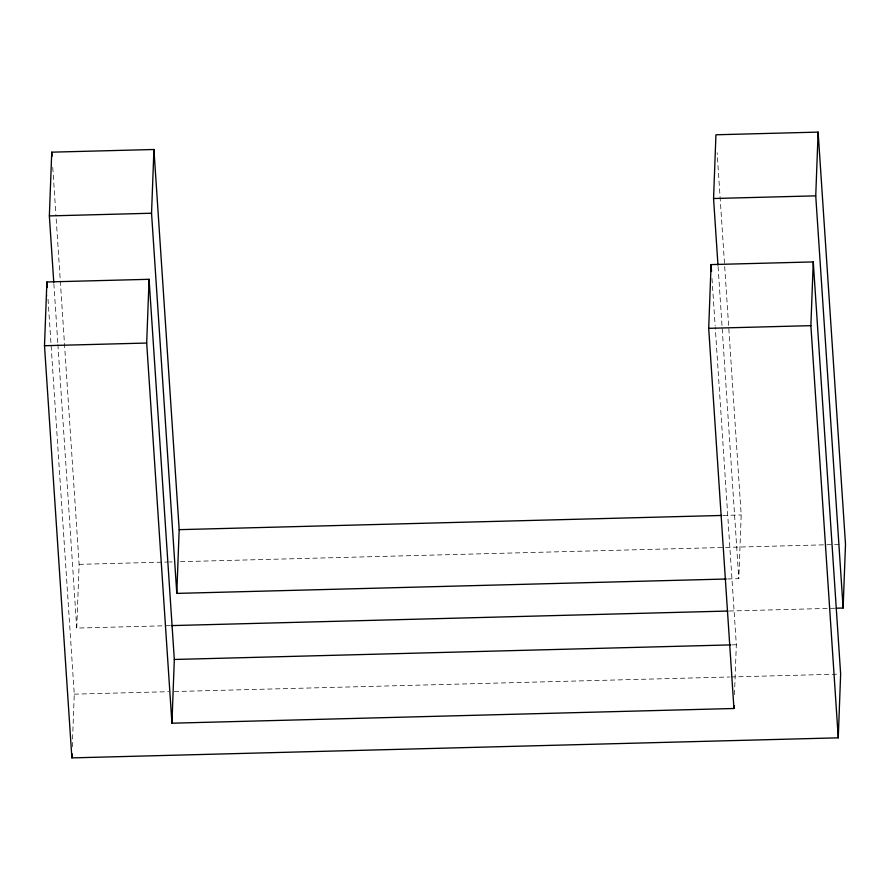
<?xml version="1.0" encoding="UTF-8"?>
<svg xmlns="http://www.w3.org/2000/svg" width="890" height="890" viewBox="0 0 890 890"><rect width="100%" height="100%" fill="white"/><g stroke="black" fill="none" stroke-linecap="round" stroke-linejoin="round"><path stroke-width="0.67" stroke-dasharray="4.45 3.34" d="M72.29 746.81L74.259 694.156L47.804 295.814M169.756 625.648L76.74 628.084L79.121 564.349L55.881 214.412M734.461 694.634L736.33 644.749L715.226 327.019M727.697 578.978L738.8 578.689L741.192 514.943L717.14 152.813M723.147 515.421L741.192 514.943M79.121 564.349L167.976 562.024M169.367 561.99L172.137 561.913M180.47 561.69L839.949 544.424M729.266 611.007L834.787 608.237M732.17 644.861L736.33 644.749M74.259 694.156L168.666 691.686M174.229 691.541L729.566 677.001M730.957 676.956L839.248 674.131M718.074 266.511L738.8 578.689M712 278.459L715.137 325.64M52.755 167.387L55.792 213.033M53.856 283.688L57.806 343.162M57.906 344.541L76.74 628.084"/><path stroke-width="1.33" d="M733.95 708.496L708.696 328.332L711.077 264.586L813.26 261.916L840.638 674.086L838.258 737.832L71.879 757.891L44.5 345.721L46.881 281.974L149.075 279.304L174.318 659.468L171.937 723.203L733.95 708.496L734.05 705.726M53.767 282.297L49.362 215.914L51.742 152.168L153.926 149.498L179.179 529.661L176.798 593.396L726.318 579.012M71.879 757.891L72.034 753.741M171.937 723.203L146.683 343.039L149.075 279.304M176.798 593.396L151.545 213.233L153.926 149.498M717.974 265.12L713.558 198.514L715.938 134.779L818.121 132.109L845.5 544.279L843.119 608.026L836.177 608.204M838.258 737.832L810.879 325.651L813.26 261.916M843.119 608.026L815.741 195.845L818.121 132.109M49.362 215.914L151.545 213.233M713.558 198.514L815.741 195.845M44.5 345.721L146.683 343.039M708.696 328.332L810.879 325.651M179.179 529.661L721.768 515.455M171.147 625.614L727.875 611.041M174.318 659.468L730.779 644.894M711.077 264.586L711.544 271.528M51.742 152.168L52.02 156.317M46.881 281.974L47.248 287.514"/></g></svg>
